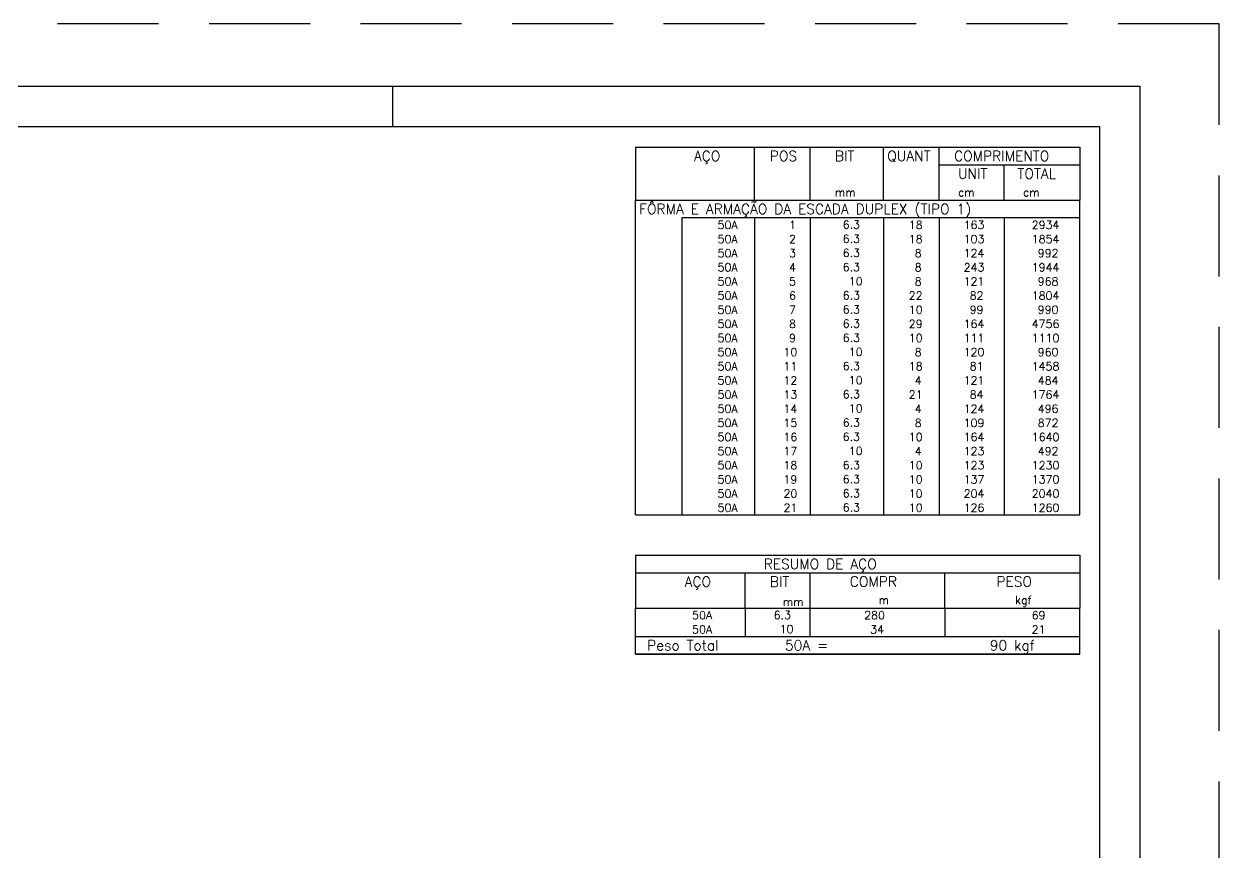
# Model space of a CAD drawing. Extents: x -1.9 to 86, y -1.5 to 61.
# Drawn here: x 56.46 to 86.05, y 40.45 to 60.95 of the extents above; entities that cross this region are included whole.
import ezdxf

# ---------------------------------------------------------------- set-up
doc = ezdxf.new("R2010")
doc.units = 0
doc.header["$MEASUREMENT"] = 0
doc.linetypes.add('HIDDEN', pattern=[0.375, 0.25, -0.125])
doc.layers.get('0').update_dxf_attribs({"linetype": 'CONTINUOUS'})
doc.layers.get('Defpoints').update_dxf_attribs({"linetype": 'CONTINUOUS'})
doc.layers.add('ARQ_FOLHA', color=7, linetype='CONTINUOUS')
doc.layers.add('PENA_02', color=2, linetype='CONTINUOUS')
doc.styles.get("Standard").update_dxf_attribs({"font": 'ROMANS.SHX'})

# ---------------------------------------------------------------- blocks, each defined once
blk = doc.blocks.new('FOLHA A1 - 841 X 594')
at = {"layer": 'ARQ_FOLHA', "color": 1}
blk.add_line((-185, 584), (-185, 594), dxfattribs=at)
for points in [[(-841, 0), (0, 0), (0, 594), (-841, 594)], [(-816, 10), (-10, 10), (-10, 584), (-816, 584)]]:
    blk.add_lwpolyline(points, close=True, dxfattribs=at)
at = {"layer": 'Defpoints', "color": 8, "linetype": 'HIDDEN', "ltscale": 100}
blk.add_lwpolyline([(-860.5, 609.5), (-860.5, -15.5), (19.5, -15.5), (19.5, 609.5)], close=True, dxfattribs=at)
blk = doc.blocks.new('*U24')
blk.add_blockref('FOLHA A1 - 841 X 594', (0, 0))

msp = doc.modelspace()

# ---------------------------------------------------------------- linework, layer by layer
at = {"layer": 'PENA_02', "linetype": 'Continuous'}
for p, q in [((71.6, 57.9), (71.6, 56.588)), ((71.6, 57.9), (82.6, 57.9)), ((74.55, 56.588), (74.55, 57.9)), ((75.93, 56.588), (75.93, 57.9)), ((77.74, 56.588), (77.74, 57.9)), ((79.12, 56.588), (79.12, 57.9)), ((82.6, 57.9), (82.6, 56.588)), ((79.12, 57.463), (82.6, 57.463)), ((80.73, 56.588), (80.73, 57.463)), ((71.6, 56.588), (82.6, 56.588)), ((71.6, 56.15), (71.6, 56.588)), ((71.6, 56.588), (82.6, 56.588)), ((82.6, 56.15), (82.6, 56.588)), ((71.6, 55.8), (71.6, 56.15)), ((82.6, 56.15), (72.75, 56.15)), ((72.75, 56.15), (72.75, 55.8)), ((74.55, 56.15), (74.55, 55.8)), ((75.93, 56.15), (75.93, 55.8)), ((77.74, 56.15), (77.74, 55.8)), ((79.12, 56.15), (79.12, 55.8)), ((80.73, 56.15), (80.73, 55.8)), ((82.6, 55.8), (82.6, 56.15)), ((71.6, 55.45), (71.6, 55.8)), ((72.75, 55.8), (72.75, 55.45)), ((74.55, 55.8), (74.55, 55.45)), ((75.93, 55.8), (75.93, 55.45)), ((77.74, 55.8), (77.74, 55.45)), ((79.12, 55.8), (79.12, 55.45)), ((80.73, 55.8), (80.73, 55.45)), ((82.6, 55.45), (82.6, 55.8)), ((71.6, 55.1), (71.6, 55.45)), ((72.75, 55.45), (72.75, 55.1)), ((74.55, 55.45), (74.55, 55.1)), ((75.93, 55.45), (75.93, 55.1)), ((77.74, 55.45), (77.74, 55.1)), ((79.12, 55.45), (79.12, 55.1)), ((80.73, 55.45), (80.73, 55.1)), ((82.6, 55.1), (82.6, 55.45)), ((71.6, 54.75), (71.6, 55.1)), ((72.75, 55.1), (72.75, 54.75)), ((74.55, 55.1), (74.55, 54.75)), ((75.93, 55.1), (75.93, 54.75)), ((77.74, 55.1), (77.74, 54.75)), ((79.12, 55.1), (79.12, 54.75)), ((80.73, 55.1), (80.73, 54.75)), ((82.6, 54.75), (82.6, 55.1)), ((71.6, 54.4), (71.6, 54.75)), ((72.75, 54.75), (72.75, 54.4)), ((74.55, 54.75), (74.55, 54.4)), ((75.93, 54.75), (75.93, 54.4)), ((77.74, 54.75), (77.74, 54.4)), ((79.12, 54.75), (79.12, 54.4)), ((80.73, 54.75), (80.73, 54.4)), ((82.6, 54.4), (82.6, 54.75)), ((71.6, 54.05), (71.6, 54.4)), ((72.75, 54.4), (72.75, 54.05)), ((74.55, 54.4), (74.55, 54.05)), ((75.93, 54.4), (75.93, 54.05)), ((77.74, 54.4), (77.74, 54.05)), ((79.12, 54.4), (79.12, 54.05)), ((80.73, 54.4), (80.73, 54.05)), ((82.6, 54.05), (82.6, 54.4)), ((71.6, 53.7), (71.6, 54.05)), ((72.75, 54.05), (72.75, 53.7)), ((74.55, 54.05), (74.55, 53.7)), ((75.93, 54.05), (75.93, 53.7)), ((77.74, 54.05), (77.74, 53.7)), ((79.12, 54.05), (79.12, 53.7)), ((80.73, 54.05), (80.73, 53.7)), ((82.6, 53.7), (82.6, 54.05)), ((71.6, 53.35), (71.6, 53.7)), ((72.75, 53.7), (72.75, 53.35)), ((74.55, 53.7), (74.55, 53.35)), ((75.93, 53.7), (75.93, 53.35)), ((77.74, 53.7), (77.74, 53.35)), ((79.12, 53.7), (79.12, 53.35)), ((80.73, 53.7), (80.73, 53.35)), ((82.6, 53.35), (82.6, 53.7)), ((71.6, 53), (71.6, 53.35)), ((72.75, 53.35), (72.75, 53)), ((74.55, 53.35), (74.55, 53)), ((75.93, 53.35), (75.93, 53)), ((77.74, 53.35), (77.74, 53)), ((79.12, 53.35), (79.12, 53)), ((80.73, 53.35), (80.73, 53)), ((82.6, 53), (82.6, 53.35)), ((71.6, 52.65), (71.6, 53)), ((72.75, 53), (72.75, 52.65)), ((74.55, 53), (74.55, 52.65)), ((75.93, 53), (75.93, 52.65)), ((77.74, 53), (77.74, 52.65)), ((79.12, 53), (79.12, 52.65)), ((80.73, 53), (80.73, 52.65)), ((82.6, 52.65), (82.6, 53)), ((71.6, 52.3), (71.6, 52.65)), ((72.75, 52.65), (72.75, 52.3)), ((74.55, 52.65), (74.55, 52.3)), ((75.93, 52.65), (75.93, 52.3)), ((77.74, 52.65), (77.74, 52.3)), ((79.12, 52.65), (79.12, 52.3)), ((80.73, 52.65), (80.73, 52.3)), ((82.6, 52.3), (82.6, 52.65)), ((71.6, 51.95), (71.6, 52.3)), ((72.75, 52.3), (72.75, 51.95)), ((74.55, 52.3), (74.55, 51.95)), ((75.93, 52.3), (75.93, 51.95)), ((77.74, 52.3), (77.74, 51.95)), ((79.12, 52.3), (79.12, 51.95)), ((80.73, 52.3), (80.73, 51.95)), ((82.6, 51.95), (82.6, 52.3)), ((71.6, 51.6), (71.6, 51.95)), ((72.75, 51.95), (72.75, 51.6)), ((74.55, 51.95), (74.55, 51.6)), ((75.93, 51.95), (75.93, 51.6)), ((77.74, 51.95), (77.74, 51.6)), ((79.12, 51.95), (79.12, 51.6)), ((80.73, 51.95), (80.73, 51.6)), ((82.6, 51.6), (82.6, 51.95)), ((71.6, 51.25), (71.6, 51.6)), ((72.75, 51.6), (72.75, 51.25)), ((74.55, 51.6), (74.55, 51.25)), ((75.93, 51.6), (75.93, 51.25)), ((77.74, 51.6), (77.74, 51.25)), ((79.12, 51.6), (79.12, 51.25)), ((80.73, 51.6), (80.73, 51.25)), ((82.6, 51.25), (82.6, 51.6)), ((71.6, 50.9), (71.6, 51.25)), ((72.75, 51.25), (72.75, 50.9)), ((74.55, 51.25), (74.55, 50.9)), ((75.93, 51.25), (75.93, 50.9)), ((77.74, 51.25), (77.74, 50.9)), ((79.12, 51.25), (79.12, 50.9)), ((80.73, 51.25), (80.73, 50.9)), ((82.6, 50.9), (82.6, 51.25)), ((71.6, 50.55), (71.6, 50.9)), ((72.75, 50.9), (72.75, 50.55)), ((74.55, 50.9), (74.55, 50.55)), ((75.93, 50.9), (75.93, 50.55)), ((77.74, 50.9), (77.74, 50.55)), ((79.12, 50.9), (79.12, 50.55)), ((80.73, 50.9), (80.73, 50.55)), ((82.6, 50.55), (82.6, 50.9)), ((71.6, 50.2), (71.6, 50.55)), ((72.75, 50.55), (72.75, 50.2)), ((74.55, 50.55), (74.55, 50.2)), ((75.93, 50.55), (75.93, 50.2)), ((77.74, 50.55), (77.74, 50.2)), ((79.12, 50.55), (79.12, 50.2)), ((80.73, 50.55), (80.73, 50.2)), ((82.6, 50.2), (82.6, 50.55)), ((71.6, 49.85), (71.6, 50.2)), ((72.75, 50.2), (72.75, 49.85)), ((74.55, 50.2), (74.55, 49.85)), ((75.93, 50.2), (75.93, 49.85)), ((77.74, 50.2), (77.74, 49.85)), ((79.12, 50.2), (79.12, 49.85)), ((80.73, 50.2), (80.73, 49.85)), ((82.6, 49.85), (82.6, 50.2)), ((71.6, 49.5), (71.6, 49.85)), ((72.75, 49.85), (72.75, 49.5)), ((74.55, 49.85), (74.55, 49.5)), ((75.93, 49.85), (75.93, 49.5)), ((77.74, 49.85), (77.74, 49.5)), ((79.12, 49.85), (79.12, 49.5)), ((80.73, 49.85), (80.73, 49.5)), ((82.6, 49.5), (82.6, 49.85)), ((71.6, 49.15), (71.6, 49.5)), ((72.75, 49.5), (72.75, 49.15)), ((74.55, 49.5), (74.55, 49.15)), ((75.93, 49.5), (75.93, 49.15)), ((77.74, 49.5), (77.74, 49.15)), ((79.12, 49.5), (79.12, 49.15)), ((80.73, 49.5), (80.73, 49.15)), ((82.6, 49.15), (82.6, 49.5)), ((71.6, 48.8), (71.6, 49.15)), ((72.75, 49.15), (72.75, 48.8)), ((74.55, 49.15), (74.55, 48.8)), ((75.93, 49.15), (75.93, 48.8)), ((77.74, 49.15), (77.74, 48.8)), ((79.12, 49.15), (79.12, 48.8)), ((80.73, 49.15), (80.73, 48.8)), ((82.6, 48.8), (82.6, 49.15)), ((71.6, 48.8), (82.6, 48.8)), ((71.6, 47.8), (71.6, 46.488)), ((71.6, 47.8), (82.6, 47.8)), ((82.6, 47.8), (82.6, 46.488)), ((71.6, 47.363), (82.6, 47.363)), ((74.32, 46.488), (74.32, 47.363)), ((75.93, 46.488), (75.93, 47.363)), ((79.265, 46.488), (79.265, 47.363)), ((71.6, 46.488), (82.6, 46.488)), ((71.6, 46.138), (71.6, 46.488)), ((74.32, 46.488), (74.32, 46.138)), ((75.93, 46.138), (75.93, 46.488)), ((79.265, 46.488), (79.265, 46.138)), ((82.6, 46.138), (82.6, 46.488)), ((71.6, 45.788), (71.6, 46.138)), ((74.32, 46.138), (74.32, 45.788)), ((75.93, 45.788), (75.93, 46.138)), ((79.265, 46.138), (79.265, 45.788)), ((82.6, 45.788), (82.6, 46.138)), ((71.6, 45.788), (82.6, 45.788)), ((71.6, 45.35), (71.6, 45.788)), ((71.6, 45.788), (82.6, 45.788)), ((82.6, 45.35), (82.6, 45.788)), ((82.6, 45.35), (71.6, 45.35)), ((71.6, 45.35), (82.6, 45.35))]:
    msp.add_line(p, q, dxfattribs=at)

# ---------------------------------------------------------------- block references
at = {"xscale": 0.09999999999999938, "yscale": 0.09999999999999938, "zscale": 0.09999999999999938}
msp.add_blockref('*U24', (84.1, 0), dxfattribs=at)

# ---------------------------------------------------------------- texts
at = {"layer": 'PENA_02', "linetype": 'Continuous'}
for s, height, p in [('AÇO', 0.25, (73.05, 57.556)), ('POS', 0.25, (74.93, 57.556)), ('BIT', 0.25, (76.54, 57.556)), ('QUANT', 0.25, (77.836, 57.556)), ('COMPRIMENTO', 0.25, (79.489, 57.556)), ('UNIT', 0.25, (79.587, 57.119)), ('TOTAL', 0.25, (81.059, 57.119)), ('mm', 0.2, (76.54, 56.681)), ('cm', 0.2, (79.587, 56.681)), ('cm', 0.2, (81.197, 56.681)), ('FÔRMA E ARMAÇÃO DA ESCADA DUPLEX (TIPO 1)', 0.25, (71.696, 56.244)), ('     50A', 0.2, (72.89, 55.875)), ('  1', 0.2, (75.13, 55.875)), ('    6.3', 0.2, (76.137, 55.881)), ('   18', 0.2, (77.92, 55.875)), ('    163', 0.2, (79.13, 55.875)), ('   2934', 0.2, (80.964, 55.875)), ('     50A', 0.2, (72.89, 55.525)), ('  2', 0.2, (75.13, 55.525)), ('    6.3', 0.2, (76.137, 55.531)), ('   18', 0.2, (77.92, 55.525)), ('    103', 0.2, (79.13, 55.525)), ('   1854', 0.2, (80.964, 55.525)), ('     50A', 0.2, (72.89, 55.175)), ('  3', 0.2, (75.13, 55.175)), ('    6.3', 0.2, (76.137, 55.181)), ('    8', 0.2, (77.92, 55.175)), ('    124', 0.2, (79.13, 55.175)), ('    992', 0.2, (80.964, 55.175)), ('    6.3', 0.2, (76.137, 54.831)), ('     50A', 0.2, (72.89, 54.825)), ('  4', 0.2, (75.13, 54.825)), ('    8', 0.2, (77.92, 54.825)), ('    243', 0.2, (79.13, 54.825)), ('   1944', 0.2, (80.964, 54.825)), ('     50A', 0.2, (72.89, 54.475)), ('  5', 0.2, (75.13, 54.475)), ('     10', 0.2, (76.137, 54.481)), ('    8', 0.2, (77.92, 54.475)), ('    121', 0.2, (79.13, 54.475)), ('    968', 0.2, (80.964, 54.475)), ('     50A', 0.2, (72.89, 54.125)), ('  6', 0.2, (75.13, 54.125)), ('    6.3', 0.2, (76.137, 54.131)), ('   22', 0.2, (77.92, 54.125)), ('     82', 0.2, (79.13, 54.125)), ('   1804', 0.2, (80.964, 54.125)), ('     50A', 0.2, (72.89, 53.775)), ('  7', 0.2, (75.13, 53.775)), ('    6.3', 0.2, (76.137, 53.781)), ('   10', 0.2, (77.92, 53.775)), ('     99', 0.2, (79.13, 53.775)), ('    990', 0.2, (80.964, 53.775)), ('     50A', 0.2, (72.89, 53.425)), ('  8', 0.2, (75.13, 53.425)), ('    6.3', 0.2, (76.137, 53.431)), ('   29', 0.2, (77.92, 53.425)), ('    164', 0.2, (79.13, 53.425)), ('   4756', 0.2, (80.964, 53.425)), ('     50A', 0.2, (72.89, 53.075)), ('  9', 0.2, (75.13, 53.075)), ('    6.3', 0.2, (76.137, 53.081)), ('   10', 0.2, (77.92, 53.075)), ('    111', 0.2, (79.13, 53.075)), ('   1110', 0.2, (80.964, 53.075)), ('     50A', 0.2, (72.89, 52.725)), (' 10', 0.2, (75.13, 52.725)), ('     10', 0.2, (76.137, 52.731)), ('    8', 0.2, (77.92, 52.725)), ('    120', 0.2, (79.13, 52.725)), ('    960', 0.2, (80.964, 52.725)), ('     50A', 0.2, (72.89, 52.375)), (' 11', 0.2, (75.13, 52.375)), ('    6.3', 0.2, (76.137, 52.381)), ('   18', 0.2, (77.92, 52.375)), ('     81', 0.2, (79.13, 52.375)), ('   1458', 0.2, (80.964, 52.375)), ('     50A', 0.2, (72.89, 52.025)), (' 12', 0.2, (75.13, 52.025)), ('     10', 0.2, (76.137, 52.031)), ('    4', 0.2, (77.92, 52.025)), ('    121', 0.2, (79.13, 52.025)), ('    484', 0.2, (80.964, 52.025)), ('     50A', 0.2, (72.89, 51.675)), (' 13', 0.2, (75.13, 51.675)), ('    6.3', 0.2, (76.137, 51.681)), ('   21', 0.2, (77.92, 51.675)), ('     84', 0.2, (79.13, 51.675)), ('   1764', 0.2, (80.964, 51.675)), ('     50A', 0.2, (72.89, 51.325)), (' 14', 0.2, (75.13, 51.325)), ('     10', 0.2, (76.137, 51.331)), ('    4', 0.2, (77.92, 51.325)), ('    124', 0.2, (79.13, 51.325)), ('    496', 0.2, (80.964, 51.325)), ('     50A', 0.2, (72.89, 50.975)), (' 15', 0.2, (75.13, 50.975)), ('    6.3', 0.2, (76.137, 50.981)), ('    8', 0.2, (77.92, 50.975)), ('    109', 0.2, (79.13, 50.975)), ('    872', 0.2, (80.964, 50.975)), ('     50A', 0.2, (72.89, 50.625)), (' 16', 0.2, (75.13, 50.625)), ('    6.3', 0.2, (76.137, 50.631)), ('   10', 0.2, (77.92, 50.625)), ('    164', 0.2, (79.13, 50.625)), ('   1640', 0.2, (80.964, 50.625)), ('     50A', 0.2, (72.89, 50.275)), (' 17', 0.2, (75.13, 50.275)), ('     10', 0.2, (76.137, 50.281)), ('    4', 0.2, (77.92, 50.275)), ('    123', 0.2, (79.13, 50.275)), ('    492', 0.2, (80.964, 50.275)), ('     50A', 0.2, (72.89, 49.925)), (' 18', 0.2, (75.13, 49.925)), ('    6.3', 0.2, (76.137, 49.931)), ('   10', 0.2, (77.92, 49.925)), ('    123', 0.2, (79.13, 49.925)), ('   1230', 0.2, (80.964, 49.925)), ('     50A', 0.2, (72.89, 49.575)), (' 19', 0.2, (75.13, 49.575)), ('    6.3', 0.2, (76.137, 49.581)), ('   10', 0.2, (77.92, 49.575)), ('    137', 0.2, (79.13, 49.575)), ('   1370', 0.2, (80.964, 49.575)), ('     50A', 0.2, (72.89, 49.225)), (' 20', 0.2, (75.13, 49.225)), ('    6.3', 0.2, (76.137, 49.231)), ('   10', 0.2, (77.92, 49.225)), ('    204', 0.2, (79.13, 49.225)), ('   2040', 0.2, (80.964, 49.225)), ('     50A', 0.2, (72.89, 48.875)), (' 21', 0.2, (75.13, 48.875)), ('    6.3', 0.2, (76.137, 48.881)), ('   10', 0.2, (77.92, 48.875)), ('    126', 0.2, (79.13, 48.875)), ('   1260', 0.2, (80.964, 48.875)), ('RESUMO DE AÇO', 0.25, (74.78, 47.456)), ('AÇO', 0.25, (72.82, 47.019)), ('BIT', 0.25, (74.93, 47.019)), ('COMPR', 0.25, (76.909, 47.022)), ('PESO', 0.25, (80.538, 47.022)), ('kgf', 0.2, (81.001, 46.591)), ('mm', 0.2, (75.251, 46.545)), ('m', 0.2, (77.623, 46.591)), ('     50A', 0.2, (72.26, 46.213)), ('    6.3', 0.2, (74.427, 46.219)), ('    280', 0.2, (76.668, 46.213)), ('      69', 0.2, (80.515, 46.213)), ('     50A', 0.2, (72.26, 45.863)), ('     10', 0.2, (74.427, 45.869)), ('     34', 0.2, (76.668, 45.863)), ('      21', 0.2, (80.515, 45.863)), ('Peso Total        50A =', 0.25, (71.893, 45.444)), ('      90 kgf', 0.25, (79.257, 45.444))]:
    msp.add_text(s, height=height, dxfattribs=at).set_placement(p)

doc.saveas('drawing.dxf')
